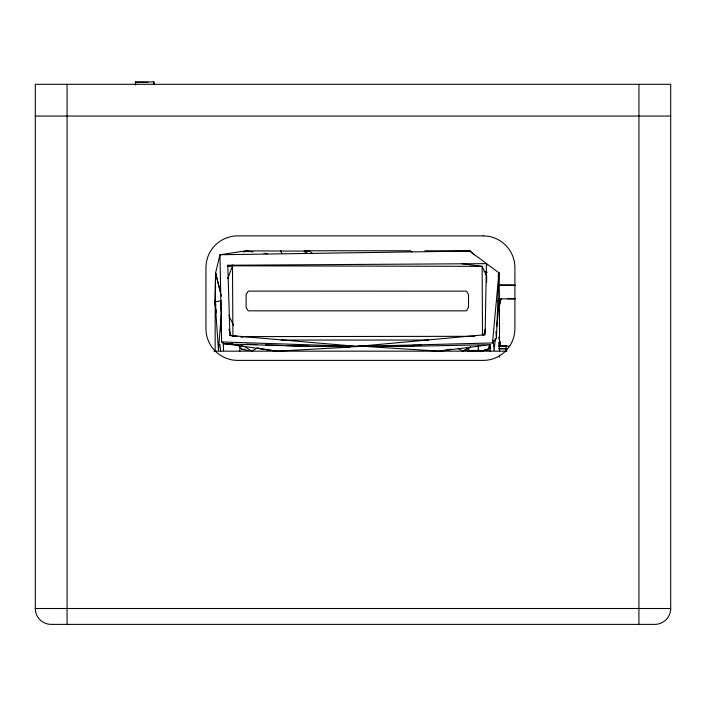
<?xml version="1.0" encoding="UTF-8"?>
<svg xmlns="http://www.w3.org/2000/svg" width="706" height="706" viewBox="0 0 706 706"><rect width="100%" height="100%" fill="white"/><g stroke="black" fill="none" stroke-linecap="round" stroke-linejoin="round"><path stroke-width="1.06" d="M135.428 84.667L136.002 81.825L147.881 82.24M135.393 84.914L135.428 81.614M215.154 300.959L215.568 273.01L219.972 254.742L245.459 250.886L306.563 251.124M486.575 282.709L486.69 276.205L482.154 266.347L461.653 263.717M233.104 265.694L227.623 266.268L227.782 265.244L486.443 263.647L485.093 334.723L357.642 346.399L405.173 346.399L490.273 344.678L439.317 351.164L368.532 346.664M357.642 346.399L492.497 342.957L496.442 338.227L498.948 272.851L469.631 251.054L219.972 254.742L221.64 341.951L223.926 343.919L309.466 346.399L356.23 346.708M220.616 330.231L220.943 324.76M221.34 313.393L218.463 350.185L215.154 301.939L215.568 273.01L219.442 287.907M492.497 342.957L498.948 272.851L499.495 300.368L497.501 300.588M489.964 351.359L490.308 348.084M495.4 338.501L494.085 350.503L493.273 340.795M496.724 326.499L499.495 301.409L498.701 298.206M498.745 305.168L499.495 300.915M484.325 334.732L485.331 329.411M498.136 277.026L498.948 272.851M467.646 351.164L468.996 350.529L479.392 350.379M498.815 304.577L499.495 301.409L497.377 301.303M499.292 305.574L500.933 298.859L515.124 298.876M498.78 308.019L500.933 298.859M490.176 344.36L489.099 348.464L488.022 350L482.736 350.644M483.681 335.165L485.463 328.961M489.232 345.808L488.022 350L489.099 348.464L483.61 350.617L478.5 351.164L478.138 345.975M227.738 278.641L232.477 265.818L234.471 265.297M243.702 252.192L245.459 250.886L253.092 251.901M258.228 347.458L251.689 351.164L244.541 346.381M470.337 347.043L462.959 351.164L458.203 348.517M500.783 299.141L501.525 298.744M463.895 350.661L470.505 347.149M483.61 350.617L485.437 349.902M304.807 253.03L306.801 252.289M227.623 266.268L232.998 265.094M221.331 300.624L215.154 301.939L215.754 307.384M469.631 251.054L470.214 250.948L474.07 254.857M439.317 351.164L451.196 349.196M411.669 345.525L405.182 346.399L393.295 346.293M414.951 345.128L405.173 346.399L421.473 344.943M224.005 343.54L276.708 351.164L350.785 347.078M135.446 82.47L153.811 81.825L154.385 84.667M499.071 348.676L506.714 348.57M498.357 285.383L514.868 285.348M240.631 336.621L474.785 336.321M498.736 337.177L500.836 346.205L506.352 346.249M35.3 116.066L670.7 116.066M424.968 250.771L470.214 250.948M515.345 285.233L499.001 285.233L514.533 285.356M507.843 298.726L515.133 298.726M227.782 265.244L229.927 335.474L237.392 336.383M281.209 340.045L428.683 340.045M498.718 345.64L506.423 345.64M500.836 346.205L509.6 346.205M286.459 345.596L309.466 346.399L357.324 346.399L229.927 335.474M499.08 348.826L506.696 348.826M466.745 350.529L468.563 350.476L468.457 348.94M468.996 350.529L468.219 347.679M214.033 351.164L506.846 351.164M35.3 608.501L670.7 608.501L670.7 84.296L35.3 84.296L35.3 608.501A15.885 15.885 0 0 0 51.185 624.386L654.815 624.386A15.885 15.885 0 0 0 670.7 608.501M498.33 285.427L514.789 285.471M468.916 350.944L478.606 350.997M357.642 345.966L366.282 346.046M499.027 346.381L506.67 346.549M221.64 341.951L357.324 346.399M225.126 343.46L232.795 343.725M245.935 344.184L256.887 344.563M265.65 344.872L282.082 345.446M238.866 345.808L241.646 349.223L244.867 349.346M300.721 345.605L306.183 346.099M263.991 253.339L267.256 253.772M240.667 336.841L242.846 337.141M299.635 345.031L309.466 346.399M226.626 343.46L228.806 343.796M230.977 344.131L233.156 344.466M235.336 344.802L238.602 345.305M240.781 345.64L242.961 345.975M259.287 348.482L276.708 351.164M241.646 349.223L248.671 350.582M309.802 251.186L304.18 250.771L410.283 250.771L412.066 251.83M484.131 271.342L487.308 272.189M310.843 252.016L312.396 253.551M228.885 315.529L233.562 325.369M280.635 250.771L281.844 253.63M221.41 304.198L220.466 301.065L221.349 312.052M228.956 329.217L230.836 335.474M489.77 346.681L490.335 348.799L489.814 346.028M219.99 290.034L220.546 292.16M221.313 296.185L215.568 273.01L216.054 276.214M499.46 340.204L500.881 346.249M215.154 301.409L215.78 304.604M220.625 329.111L221.04 331.238M215.154 302.477L215.762 305.707M486.443 263.647L486.84 265.783M215.992 309.563L216.363 312.829M219.866 344.413L220.59 350.953M215.154 302.909L215.718 309.466M498.771 342.313L499.495 350.979L499.495 300.368M495.93 331.661L496.442 338.227M478.394 348.164L478.5 351.164M223.334 343.098L223.511 350.767M490.282 346.196L490.317 347.934M153.811 81.825L153.837 84.023M232.936 336.63L232.477 265.818L482.154 266.347L482.472 335.218M638.93 84.296L638.93 624.386M505.999 345.455L505.999 351.164M499.495 355.109L499.495 357.298M239.828 345.869L239.828 351.164M215.154 300.385L215.154 351.429M67.07 84.296L67.07 624.386M468.519 307.322L466.472 310.834L248.141 310.834L246.129 307.322L246.129 294.614L248.274 291.101L466.507 291.128L468.519 294.614L468.519 307.322M483.125 235.883L237.719 235.883A31.77 31.77 0 0 0 205.949 267.653L205.949 328.625A31.77 31.77 0 0 0 237.719 360.395L483.125 360.395A31.77 31.77 0 0 0 514.895 328.625L514.895 267.653A31.77 31.77 0 0 0 483.125 235.883"/></g></svg>
